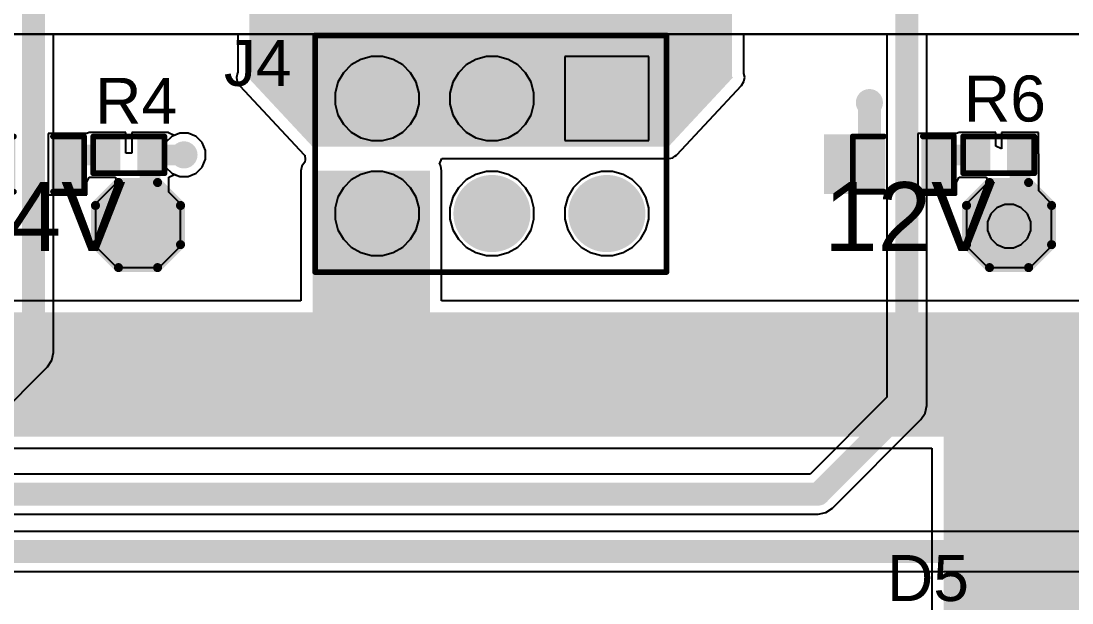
# Model space of a CAD drawing. Header units: millimetres. Extents: x 0 to 5381, y 0 to 5431.
# Drawn here: x 43.51 to 66.74, y 35.24 to 48.09 of the extents above; entities that cross this region are included whole.
import ezdxf

# ---------------------------------------------------------------- set-up
doc = ezdxf.new("R2010")
doc.units = ezdxf.units.MM
for name, color, linetype in [('BottomLayer', 5, 'Continuous'), ('BottomSolder', 6, 'Continuous'), ('MultiLayer', 9, 'Continuous'), ('PadHoleLayer', 156, 'Continuous'), ('TopLayer', 1, 'Continuous'), ('TopOverlay', 2, 'Continuous'), ('TopPaste', 8, 'Continuous'), ('TopSolder', 216, 'Continuous'), ('ViaHoleLayer', 16, 'Continuous')]:
    doc.layers.add(name, color=color, linetype=linetype)
doc.styles.add('Arial', font='', dxfattribs={"height": 0.2})
doc.styles.get('Arial').set_extended_font_data('Arial')

# ---------------------------------------------------------------- blocks, each defined once
blk = doc.blocks.new('T__________7')
at = {"layer": 'TopLayer'}
blk.add_hatch(color=1, dxfattribs=at).paths.add_polyline_path([(0.381, 0.762), (-0.381, 0.762), (-0.762, 0.381), (-0.762, -0.381), (-0.381, -0.762), (0.381, -0.762), (0.762, -0.381), (0.762, 0.381)])
at = {"layer": 'TopPaste'}
blk.add_hatch(color=8, dxfattribs=at).paths.add_polyline_path([(0.381, 0.762), (-0.381, 0.762), (-0.762, 0.381), (-0.762, -0.381), (-0.381, -0.762), (0.381, -0.762), (0.762, -0.381), (0.762, 0.381)])
at = {"layer": 'TopSolder'}
blk.add_hatch(color=216, dxfattribs=at).paths.add_polyline_path([(0.432, 0.864), (-0.432, 0.864), (-0.864, 0.432), (-0.864, -0.432), (-0.432, -0.864), (0.432, -0.864), (0.864, -0.432), (0.864, 0.432)])
at = {"layer": 'TopOverlay', "const_width": 0.2}
for points in [[(-0.432, 0.94), (-0.94, 0.432)], [(-0.432, 0.94), (0.432, 0.94)], [(0.432, 0.94), (0.94, 0.432)], [(-0.94, 0.432), (-0.94, -0.432)], [(0.94, 0.432), (0.94, -0.432)], [(-0.94, -0.432), (-0.432, -0.94)], [(0.94, -0.432), (0.432, -0.94)], [(-0.432, -0.94), (0.432, -0.94)]]:
    blk.add_lwpolyline(points, dxfattribs=at)
at = {"layer": 'TopOverlay', "const_width": 0.1}
for points in [[(-0.482, 0.94, 1), (-0.382, 0.94, 1)], [(-0.482, 0.94, 1), (-0.382, 0.94, 1)], [(0.382, 0.94, 1), (0.482, 0.94, 1)], [(0.382, 0.94, 1), (0.482, 0.94, 1)], [(-0.99, 0.432, 1), (-0.89, 0.432, 1)], [(-0.99, 0.432, 1), (-0.89, 0.432, 1)], [(0.89, 0.432, 1), (0.99, 0.432, 1)], [(0.89, 0.432, 1), (0.99, 0.432, 1)], [(-0.99, -0.432, 1), (-0.89, -0.432, 1)], [(-0.99, -0.432, 1), (-0.89, -0.432, 1)], [(0.89, -0.432, 1), (0.99, -0.432, 1)], [(0.89, -0.432, 1), (0.99, -0.432, 1)], [(-0.482, -0.94, 1), (-0.382, -0.94, 1)], [(-0.482, -0.94, 1), (-0.382, -0.94, 1)], [(0.382, -0.94, 1), (0.482, -0.94, 1)], [(0.382, -0.94, 1), (0.482, -0.94, 1)]]:
    blk.add_lwpolyline(points, format="xyb", close=True, dxfattribs=at)
blk = doc.blocks.new('T__________8')
at = {"layer": 'TopLayer'}
blk.add_hatch(color=1, dxfattribs=at).paths.add_polyline_path([(0.381, 0.762), (-0.381, 0.762), (-0.762, 0.381), (-0.762, -0.381), (-0.381, -0.762), (0.381, -0.762), (0.762, -0.381), (0.762, 0.381)])
at = {"layer": 'TopPaste'}
blk.add_hatch(color=8, dxfattribs=at).paths.add_polyline_path([(0.381, 0.762), (-0.381, 0.762), (-0.762, 0.381), (-0.762, -0.381), (-0.381, -0.762), (0.381, -0.762), (0.762, -0.381), (0.762, 0.381)])
at = {"layer": 'TopSolder'}
blk.add_hatch(color=216, dxfattribs=at).paths.add_polyline_path([(0.432, 0.864), (-0.432, 0.864), (-0.864, 0.432), (-0.864, -0.432), (-0.432, -0.864), (0.432, -0.864), (0.864, -0.432), (0.864, 0.432)])
at = {"layer": 'TopOverlay', "const_width": 0.2}
for points in [[(-0.432, 0.94), (-0.94, 0.432)], [(-0.432, 0.94), (0.432, 0.94)], [(0.432, 0.94), (0.94, 0.432)], [(-0.94, 0.432), (-0.94, -0.432)], [(0.94, 0.432), (0.94, -0.432)], [(-0.94, -0.432), (-0.432, -0.94)], [(0.94, -0.432), (0.432, -0.94)], [(-0.432, -0.94), (0.432, -0.94)]]:
    blk.add_lwpolyline(points, dxfattribs=at)
at = {"layer": 'TopOverlay', "const_width": 0.1}
for points in [[(-0.482, 0.94, 1), (-0.382, 0.94, 1)], [(-0.482, 0.94, 1), (-0.382, 0.94, 1)], [(0.382, 0.94, 1), (0.482, 0.94, 1)], [(0.382, 0.94, 1), (0.482, 0.94, 1)], [(-0.99, 0.432, 1), (-0.89, 0.432, 1)], [(-0.99, 0.432, 1), (-0.89, 0.432, 1)], [(0.89, 0.432, 1), (0.99, 0.432, 1)], [(0.89, 0.432, 1), (0.99, 0.432, 1)], [(-0.99, -0.432, 1), (-0.89, -0.432, 1)], [(-0.99, -0.432, 1), (-0.89, -0.432, 1)], [(0.89, -0.432, 1), (0.99, -0.432, 1)], [(0.89, -0.432, 1), (0.99, -0.432, 1)], [(-0.482, -0.94, 1), (-0.382, -0.94, 1)], [(-0.482, -0.94, 1), (-0.382, -0.94, 1)], [(0.382, -0.94, 1), (0.482, -0.94, 1)], [(0.382, -0.94, 1), (0.482, -0.94, 1)]]:
    blk.add_lwpolyline(points, format="xyb", close=True, dxfattribs=at)
blk = doc.blocks.new('R___0402_21')
at = {"layer": 'TopLayer'}
for points in [[(-0.699, -0.318), (-0.699, 0.318), (-0.241, 0.318), (-0.241, -0.318)], [(0.241, -0.318), (0.241, 0.318), (0.699, 0.318), (0.699, -0.318)]]:
    blk.add_hatch(color=1, dxfattribs=at).paths.add_polyline_path(points)
at = {"layer": 'TopPaste'}
for points in [[(-0.699, -0.318), (-0.699, 0.318), (-0.241, 0.318), (-0.241, -0.318)], [(0.241, -0.318), (0.241, 0.318), (0.699, 0.318), (0.699, -0.318)]]:
    blk.add_hatch(color=8, dxfattribs=at).paths.add_polyline_path(points)
at = {"layer": 'TopSolder'}
for points in [[(-0.754, -0.373), (-0.754, 0.373), (-0.186, 0.373), (-0.186, -0.373)], [(0.186, -0.373), (0.186, 0.373), (0.754, 0.373), (0.754, -0.373)]]:
    blk.add_hatch(color=216, dxfattribs=at).paths.add_polyline_path(points)
at = {"layer": 'TopOverlay'}
for points, const_width in [([(0.787, 0.406), (-0.787, 0.406)], 0.127), ([(-0.787, 0.406), (-0.787, -0.406)], 0.127), ([(0.787, 0.406), (0.787, -0.406)], 0.127), ([(0.787, -0.406), (-0.787, -0.406)], 0.127), ([(0.813, -0.432), (-0.813, -0.432)], 0.00323)]:
    blk.add_lwpolyline(points, dxfattribs=dict(at, const_width=const_width))
for points, const_width in [([(-0.819, 0.406, 1), (-0.756, 0.406, 1)], 0.0635), ([(-0.819, 0.406, 1), (-0.756, 0.406, 1)], 0.0635), ([(0.756, 0.406, 1), (0.819, 0.406, 1)], 0.0635), ([(0.756, 0.406, 1), (0.819, 0.406, 1)], 0.0635), ([(-0.819, -0.406, 1), (-0.756, -0.406, 1)], 0.0635), ([(-0.819, -0.406, 1), (-0.756, -0.406, 1)], 0.0635), ([(-0.814, -0.432, 1), (-0.812, -0.432, 1)], 0.00161), ([(0.756, -0.406, 1), (0.819, -0.406, 1)], 0.0635), ([(0.756, -0.406, 1), (0.819, -0.406, 1)], 0.0635), ([(0.812, -0.432, 1), (0.814, -0.432, 1)], 0.00161)]:
    blk.add_lwpolyline(points, format="xyb", close=True, dxfattribs=dict(at, const_width=const_width))
blk = doc.blocks.new('R___0402_23')
at = {"layer": 'TopLayer'}
for points in [[(-0.699, -0.318), (-0.699, 0.318), (-0.241, 0.318), (-0.241, -0.318)], [(0.241, -0.318), (0.241, 0.318), (0.699, 0.318), (0.699, -0.318)]]:
    blk.add_hatch(color=1, dxfattribs=at).paths.add_polyline_path(points)
at = {"layer": 'TopPaste'}
for points in [[(-0.699, -0.318), (-0.699, 0.318), (-0.241, 0.318), (-0.241, -0.318)], [(0.241, -0.318), (0.241, 0.318), (0.699, 0.318), (0.699, -0.318)]]:
    blk.add_hatch(color=8, dxfattribs=at).paths.add_polyline_path(points)
at = {"layer": 'TopSolder'}
for points in [[(-0.754, -0.373), (-0.754, 0.373), (-0.186, 0.373), (-0.186, -0.373)], [(0.186, -0.373), (0.186, 0.373), (0.754, 0.373), (0.754, -0.373)]]:
    blk.add_hatch(color=216, dxfattribs=at).paths.add_polyline_path(points)
at = {"layer": 'TopOverlay'}
for points, const_width in [([(0.787, 0.406), (-0.787, 0.406)], 0.127), ([(-0.787, 0.406), (-0.787, -0.406)], 0.127), ([(0.787, 0.406), (0.787, -0.406)], 0.127), ([(0.787, -0.406), (-0.787, -0.406)], 0.127), ([(0.813, -0.432), (-0.813, -0.432)], 0.00323)]:
    blk.add_lwpolyline(points, dxfattribs=dict(at, const_width=const_width))
for points, const_width in [([(-0.819, 0.406, 1), (-0.756, 0.406, 1)], 0.0635), ([(-0.819, 0.406, 1), (-0.756, 0.406, 1)], 0.0635), ([(0.756, 0.406, 1), (0.819, 0.406, 1)], 0.0635), ([(0.756, 0.406, 1), (0.819, 0.406, 1)], 0.0635), ([(-0.819, -0.406, 1), (-0.756, -0.406, 1)], 0.0635), ([(-0.819, -0.406, 1), (-0.756, -0.406, 1)], 0.0635), ([(-0.814, -0.432, 1), (-0.812, -0.432, 1)], 0.00161), ([(0.756, -0.406, 1), (0.819, -0.406, 1)], 0.0635), ([(0.756, -0.406, 1), (0.819, -0.406, 1)], 0.0635), ([(0.812, -0.432, 1), (0.814, -0.432, 1)], 0.00161)]:
    blk.add_lwpolyline(points, format="xyb", close=True, dxfattribs=dict(at, const_width=const_width))
blk = doc.blocks.new('LED_0603_32')
at = {"layer": 'TopLayer'}
for points in [[(-1, 0.5), (-0.5, 0.5), (-0.5, -0.5), (-1, -0.5)], [(0.5, 0.5), (1, 0.5), (1, -0.5), (0.5, -0.5)]]:
    blk.add_hatch(color=1, dxfattribs=at).paths.add_polyline_path(points)
at = {"layer": 'TopOverlay'}
blk.add_hatch(color=2, dxfattribs=at).paths.add_polyline_path([(1.118, -0.66), (1.753, -0.66), (1.753, 0.66), (1.118, 0.66)])
at = {"layer": 'TopPaste'}
for points in [[(-1, 0.5), (-0.5, 0.5), (-0.5, -0.5), (-1, -0.5)], [(0.5, 0.5), (1, 0.5), (1, -0.5), (0.5, -0.5)]]:
    blk.add_hatch(color=8, dxfattribs=at).paths.add_polyline_path(points)
at = {"layer": 'TopSolder'}
for points in [[(-1.102, 0.602), (-0.398, 0.602), (-0.398, -0.602), (-1.102, -0.602)], [(0.398, 0.602), (1.102, 0.602), (1.102, -0.602), (0.398, -0.602)]]:
    blk.add_hatch(color=216, dxfattribs=at).paths.add_polyline_path(points)
at = {"layer": 'TopOverlay', "const_width": 0.127}
for points in [[(-1.118, 0.61), (-1.118, -0.61)], [(-0.432, 0.61), (-1.118, 0.61)], [(1.118, 0.61), (0.432, 0.61)], [(1.118, 0.61), (1.118, -0.61)], [(-0.432, -0.61), (-1.118, -0.61)], [(1.118, -0.61), (0.432, -0.61)]]:
    blk.add_lwpolyline(points, dxfattribs=at)
at = {"layer": 'TopOverlay', "const_width": 0.0635}
for points in [[(-1.149, 0.61, 1), (-1.086, 0.61, 1)], [(-1.149, 0.61, 1), (-1.086, 0.61, 1)], [(-0.464, 0.61, 1), (-0.4, 0.61, 1)], [(0.4, 0.61, 1), (0.464, 0.61, 1)], [(1.086, 0.61, 1), (1.149, 0.61, 1)], [(1.086, 0.61, 1), (1.149, 0.61, 1)], [(-1.149, -0.61, 1), (-1.086, -0.61, 1)], [(-1.149, -0.61, 1), (-1.086, -0.61, 1)], [(-0.464, -0.61, 1), (-0.4, -0.61, 1)], [(0.4, -0.61, 1), (0.464, -0.61, 1)], [(1.086, -0.61, 1), (1.149, -0.61, 1)], [(1.086, -0.61, 1), (1.149, -0.61, 1)]]:
    blk.add_lwpolyline(points, format="xyb", close=True, dxfattribs=at)
blk = doc.blocks.new('LED_0603_33')
at = {"layer": 'TopLayer'}
for points in [[(-1, 0.5), (-0.5, 0.5), (-0.5, -0.5), (-1, -0.5)], [(0.5, 0.5), (1, 0.5), (1, -0.5), (0.5, -0.5)]]:
    blk.add_hatch(color=1, dxfattribs=at).paths.add_polyline_path(points)
at = {"layer": 'TopOverlay'}
blk.add_hatch(color=2, dxfattribs=at).paths.add_polyline_path([(1.118, -0.66), (1.753, -0.66), (1.753, 0.66), (1.118, 0.66)])
at = {"layer": 'TopPaste'}
for points in [[(-1, 0.5), (-0.5, 0.5), (-0.5, -0.5), (-1, -0.5)], [(0.5, 0.5), (1, 0.5), (1, -0.5), (0.5, -0.5)]]:
    blk.add_hatch(color=8, dxfattribs=at).paths.add_polyline_path(points)
at = {"layer": 'TopSolder'}
for points in [[(-1.102, 0.602), (-0.398, 0.602), (-0.398, -0.602), (-1.102, -0.602)], [(0.398, 0.602), (1.102, 0.602), (1.102, -0.602), (0.398, -0.602)]]:
    blk.add_hatch(color=216, dxfattribs=at).paths.add_polyline_path(points)
at = {"layer": 'TopOverlay', "const_width": 0.127}
for points in [[(-1.118, 0.61), (-1.118, -0.61)], [(-0.432, 0.61), (-1.118, 0.61)], [(1.118, 0.61), (0.432, 0.61)], [(1.118, 0.61), (1.118, -0.61)], [(-0.432, -0.61), (-1.118, -0.61)], [(1.118, -0.61), (0.432, -0.61)]]:
    blk.add_lwpolyline(points, dxfattribs=at)
at = {"layer": 'TopOverlay', "const_width": 0.0635}
for points in [[(-1.149, 0.61, 1), (-1.086, 0.61, 1)], [(-1.149, 0.61, 1), (-1.086, 0.61, 1)], [(-0.464, 0.61, 1), (-0.4, 0.61, 1)], [(0.4, 0.61, 1), (0.464, 0.61, 1)], [(1.086, 0.61, 1), (1.149, 0.61, 1)], [(1.086, 0.61, 1), (1.149, 0.61, 1)], [(-1.149, -0.61, 1), (-1.086, -0.61, 1)], [(-1.149, -0.61, 1), (-1.086, -0.61, 1)], [(-0.464, -0.61, 1), (-0.4, -0.61, 1)], [(0.4, -0.61, 1), (0.464, -0.61, 1)], [(1.086, -0.61, 1), (1.149, -0.61, 1)], [(1.086, -0.61, 1), (1.149, -0.61, 1)]]:
    blk.add_lwpolyline(points, format="xyb", close=True, dxfattribs=at)
blk = doc.blocks.new('PH_01291_44')
at = {"layer": 'BottomLayer'}
h = blk.add_hatch(color=5, dxfattribs=at)
edge = h.paths.add_edge_path()
edge.add_arc((-2.54, 1.27), 0.75, 0, 360)
h = blk.add_hatch(color=5, dxfattribs=at)
edge = h.paths.add_edge_path()
edge.add_arc((0, 1.27), 0.75, 0, 360)
h = blk.add_hatch(color=5, dxfattribs=at)
edge = h.paths.add_edge_path()
edge.add_arc((2.54, 1.27), 0.75, 0, 360)
blk.add_hatch(color=5, dxfattribs=at).paths.add_polyline_path([(-3.29, -0.52), (-1.79, -0.52), (-1.79, -2.02), (-3.29, -2.02)])
h = blk.add_hatch(color=5, dxfattribs=at)
edge = h.paths.add_edge_path()
edge.add_arc((0, -1.27), 0.75, 0, 360)
h = blk.add_hatch(color=5, dxfattribs=at)
edge = h.paths.add_edge_path()
edge.add_arc((2.54, -1.27), 0.75, 0, 360)
at = {"layer": 'BottomSolder'}
h = blk.add_hatch(color=6, dxfattribs=at)
edge = h.paths.add_edge_path()
edge.add_arc((-2.54, 1.27), 0.852, 0, 360)
h = blk.add_hatch(color=6, dxfattribs=at)
edge = h.paths.add_edge_path()
edge.add_arc((0, 1.27), 0.852, 0, 360)
h = blk.add_hatch(color=6, dxfattribs=at)
edge = h.paths.add_edge_path()
edge.add_arc((2.54, 1.27), 0.852, 0, 360)
blk.add_hatch(color=6, dxfattribs=at).paths.add_polyline_path([(-3.392, -0.418), (-1.688, -0.418), (-1.688, -2.122), (-3.392, -2.122)])
h = blk.add_hatch(color=6, dxfattribs=at)
edge = h.paths.add_edge_path()
edge.add_arc((0, -1.27), 0.852, 0, 360)
h = blk.add_hatch(color=6, dxfattribs=at)
edge = h.paths.add_edge_path()
edge.add_arc((2.54, -1.27), 0.852, 0, 360)
at = {"layer": 'MultiLayer'}
h = blk.add_hatch(color=9, dxfattribs=at)
edge = h.paths.add_edge_path()
edge.add_arc((-2.54, 1.27), 0.75, 0, 360)
h = blk.add_hatch(color=9, dxfattribs=at)
edge = h.paths.add_edge_path()
edge.add_arc((0, 1.27), 0.75, 0, 360)
h = blk.add_hatch(color=9, dxfattribs=at)
edge = h.paths.add_edge_path()
edge.add_arc((2.54, 1.27), 0.75, 0, 360)
blk.add_hatch(color=9, dxfattribs=at).paths.add_polyline_path([(-3.29, -0.52), (-1.79, -0.52), (-1.79, -2.02), (-3.29, -2.02)])
h = blk.add_hatch(color=9, dxfattribs=at)
edge = h.paths.add_edge_path()
edge.add_arc((0, -1.27), 0.75, 0, 360)
h = blk.add_hatch(color=9, dxfattribs=at)
edge = h.paths.add_edge_path()
edge.add_arc((2.54, -1.27), 0.75, 0, 360)
at = {"layer": 'PadHoleLayer'}
h = blk.add_hatch(color=156, dxfattribs=at)
edge = h.paths.add_edge_path()
edge.add_arc((-2.54, 1.27), 0.51, 0, 360)
h = blk.add_hatch(color=156, dxfattribs=at)
edge = h.paths.add_edge_path()
edge.add_arc((0, 1.27), 0.51, 0, 360)
h = blk.add_hatch(color=156, dxfattribs=at)
edge = h.paths.add_edge_path()
edge.add_arc((2.54, 1.27), 0.51, 0, 360)
h = blk.add_hatch(color=156, dxfattribs=at)
edge = h.paths.add_edge_path()
edge.add_arc((-2.54, -1.27), 0.51, 0, 360)
h = blk.add_hatch(color=156, dxfattribs=at)
edge = h.paths.add_edge_path()
edge.add_arc((0, -1.27), 0.51, 0, 360)
h = blk.add_hatch(color=156, dxfattribs=at)
edge = h.paths.add_edge_path()
edge.add_arc((2.54, -1.27), 0.51, 0, 360)
at = {"layer": 'TopLayer'}
h = blk.add_hatch(color=1, dxfattribs=at)
edge = h.paths.add_edge_path()
edge.add_arc((-2.54, 1.27), 0.75, 0, 360)
h = blk.add_hatch(color=1, dxfattribs=at)
edge = h.paths.add_edge_path()
edge.add_arc((0, 1.27), 0.75, 0, 360)
h = blk.add_hatch(color=1, dxfattribs=at)
edge = h.paths.add_edge_path()
edge.add_arc((2.54, 1.27), 0.75, 0, 360)
blk.add_hatch(color=1, dxfattribs=at).paths.add_polyline_path([(-3.29, -0.52), (-1.79, -0.52), (-1.79, -2.02), (-3.29, -2.02)])
h = blk.add_hatch(color=1, dxfattribs=at)
edge = h.paths.add_edge_path()
edge.add_arc((0, -1.27), 0.75, 0, 360)
h = blk.add_hatch(color=1, dxfattribs=at)
edge = h.paths.add_edge_path()
edge.add_arc((2.54, -1.27), 0.75, 0, 360)
at = {"layer": 'TopSolder'}
h = blk.add_hatch(color=216, dxfattribs=at)
edge = h.paths.add_edge_path()
edge.add_arc((-2.54, 1.27), 0.852, 0, 360)
h = blk.add_hatch(color=216, dxfattribs=at)
edge = h.paths.add_edge_path()
edge.add_arc((0, 1.27), 0.852, 0, 360)
h = blk.add_hatch(color=216, dxfattribs=at)
edge = h.paths.add_edge_path()
edge.add_arc((2.54, 1.27), 0.852, 0, 360)
blk.add_hatch(color=216, dxfattribs=at).paths.add_polyline_path([(-3.392, -0.418), (-1.688, -0.418), (-1.688, -2.122), (-3.392, -2.122)])
h = blk.add_hatch(color=216, dxfattribs=at)
edge = h.paths.add_edge_path()
edge.add_arc((0, -1.27), 0.852, 0, 360)
h = blk.add_hatch(color=216, dxfattribs=at)
edge = h.paths.add_edge_path()
edge.add_arc((2.54, -1.27), 0.852, 0, 360)
at = {"layer": 'TopOverlay', "const_width": 0.127}
for points in [[(3.909, 2.562), (-3.858, 2.562)], [(-3.858, 2.543), (-3.858, -2.664)], [(3.909, 2.562), (3.909, -2.664)], [(3.909, -2.664), (-3.858, -2.664)]]:
    blk.add_lwpolyline(points, dxfattribs=at)
at = {"layer": 'TopOverlay', "const_width": 0.0635}
for points in [[(-3.889, 2.562, 1), (-3.826, 2.562, 1)], [(-3.889, 2.543, 1), (-3.826, 2.543, 1)], [(3.877, 2.562, 1), (3.94, 2.562, 1)], [(3.877, 2.562, 1), (3.94, 2.562, 1)], [(-3.889, -2.664, 1), (-3.826, -2.664, 1)], [(-3.889, -2.664, 1), (-3.826, -2.664, 1)], [(3.877, -2.664, 1), (3.94, -2.664, 1)], [(3.877, -2.664, 1), (3.94, -2.664, 1)]]:
    blk.add_lwpolyline(points, format="xyb", close=True, dxfattribs=at)

msp = doc.modelspace()

# ---------------------------------------------------------------- hatches: boundary and pattern name
at = {"layer": 'BottomLayer'}
h = msp.add_hatch(color=5, dxfattribs=at)
edge = h.paths.add_edge_path()
edge.add_arc((62.267, 46.291), 0.3, 0, 360)
h = msp.add_hatch(color=5, dxfattribs=at)
edge = h.paths.add_edge_path()
edge.add_arc((47.117, 45.136), 0.3, 0, 360)
h = msp.add_hatch(color=5, dxfattribs=at)
edge = h.paths.add_edge_path()
edge.add_arc((65.354, 43.561), 0.3, 0, 360)
at = {"layer": 'BottomSolder'}
h = msp.add_hatch(color=6, dxfattribs=at)
edge = h.paths.add_edge_path()
edge.add_arc((62.267, 46.291), 0.15, 0, 360)
h = msp.add_hatch(color=6, dxfattribs=at)
edge = h.paths.add_edge_path()
edge.add_arc((47.117, 45.136), 0.15, 0, 360)
h = msp.add_hatch(color=6, dxfattribs=at)
edge = h.paths.add_edge_path()
edge.add_arc((65.354, 43.561), 0.15, 0, 360)
at = {"layer": 'TopLayer'}
for points in [[(48.565, 46.863), (59.233, 46.863), (59.233, 51.333), (48.565, 51.333)], [(49.962, 45.314), (57.823, 45.314), (57.823, 50.952), (49.962, 50.952)], [(50.884, 46.174), (49.461, 47.7), (48.538, 46.84), (49.962, 45.314)], [(57.823, 45.314), (59.251, 46.846), (58.363, 47.674), (56.935, 46.142)], [(52.553, 38.913), (52.553, 44.787), (49.962, 44.787), (49.962, 38.913)], [(69.088, 41.656), (31.166, 41.656), (31.166, 38.913), (69.088, 38.913)], [(69.088, 31.699), (69.088, 39.827), (63.906, 39.827), (63.906, 31.699)]]:
    msp.add_hatch(color=1, dxfattribs=at).paths.add_polyline_path(points)
h = msp.add_hatch(color=1, dxfattribs=at)
edge = h.paths.add_edge_path()
edge.add_arc((62.267, 46.291), 0.3, 0, 360)
h = msp.add_hatch(color=1, dxfattribs=at)
edge = h.paths.add_edge_path()
edge.add_arc((47.117, 45.136), 0.3, 0, 360)
h = msp.add_hatch(color=1, dxfattribs=at)
edge = h.paths.add_edge_path()
edge.add_arc((65.354, 43.561), 0.3, 0, 360)
at = {"layer": 'TopSolder'}
h = msp.add_hatch(color=216, dxfattribs=at)
edge = h.paths.add_edge_path()
edge.add_arc((62.267, 46.291), 0.15, 0, 360)
h = msp.add_hatch(color=216, dxfattribs=at)
edge = h.paths.add_edge_path()
edge.add_arc((47.117, 45.136), 0.15, 0, 360)
h = msp.add_hatch(color=216, dxfattribs=at)
edge = h.paths.add_edge_path()
edge.add_arc((65.354, 43.561), 0.15, 0, 360)
at = {"layer": 'ViaHoleLayer'}
h = msp.add_hatch(color=16, dxfattribs=at)
edge = h.paths.add_edge_path()
edge.add_arc((62.267, 46.291), 0.15, 0, 360)
h = msp.add_hatch(color=16, dxfattribs=at)
edge = h.paths.add_edge_path()
edge.add_arc((47.117, 45.136), 0.15, 0, 360)
h = msp.add_hatch(color=16, dxfattribs=at)
edge = h.paths.add_edge_path()
edge.add_arc((65.354, 43.561), 0.15, 0, 360)

# ---------------------------------------------------------------- linework, layer by layer
at = {"layer": 'BottomLayer'}
for p, q in [((80.162, 47.803), (8.026, 47.803)), ((44.23, 40.767), (44.23, 47.803)), ((44.23, 47.803), (62.653, 47.803)), ((62.653, 47.803), (62.653, 39.781)), ((63.534, 39.599), (63.534, 47.803)), ((63.534, 47.803), (80.162, 47.803)), ((51.026, 47.245), (50.815, 47.123)), ((51.262, 47.308), (51.026, 47.245)), ((51.506, 47.308), (51.262, 47.308)), ((51.742, 47.245), (51.506, 47.308)), ((51.954, 47.123), (51.742, 47.245)), ((53.566, 47.245), (53.355, 47.123)), ((53.802, 47.308), (53.566, 47.245)), ((54.046, 47.308), (53.802, 47.308)), ((54.282, 47.245), (54.046, 47.308)), ((54.494, 47.123), (54.282, 47.245)), ((57.392, 47.308), (55.536, 47.308)), ((55.536, 47.308), (55.536, 45.453)), ((57.392, 45.453), (57.392, 47.308)), ((50.642, 46.95), (50.52, 46.739)), ((50.815, 47.123), (50.642, 46.95)), ((52.127, 46.95), (51.954, 47.123)), ((52.249, 46.739), (52.127, 46.95)), ((53.182, 46.95), (53.06, 46.739)), ((53.355, 47.123), (53.182, 46.95)), ((54.667, 46.95), (54.494, 47.123)), ((54.789, 46.739), (54.667, 46.95)), ((50.52, 46.739), (50.456, 46.503)), ((52.312, 46.503), (52.249, 46.739)), ((53.06, 46.739), (52.996, 46.503)), ((54.852, 46.503), (54.789, 46.739)), ((50.456, 46.503), (50.456, 46.258)), ((52.312, 46.258), (52.312, 46.503)), ((52.996, 46.503), (52.996, 46.258)), ((54.852, 46.258), (54.852, 46.503)), ((50.456, 46.258), (50.52, 46.022)), ((52.249, 46.022), (52.312, 46.258)), ((52.996, 46.258), (53.06, 46.022)), ((54.789, 46.022), (54.852, 46.258)), ((50.52, 46.022), (50.642, 45.811)), ((52.127, 45.811), (52.249, 46.022)), ((53.06, 46.022), (53.182, 45.811)), ((54.667, 45.811), (54.789, 46.022)), ((50.642, 45.811), (50.815, 45.638)), ((51.954, 45.638), (52.127, 45.811)), ((53.182, 45.811), (53.355, 45.638)), ((54.494, 45.638), (54.667, 45.811)), ((46.846, 45.541), (46.712, 45.406)), ((47.022, 45.614), (46.846, 45.541)), ((47.212, 45.614), (47.022, 45.614)), ((47.387, 45.541), (47.212, 45.614)), ((47.522, 45.406), (47.387, 45.541)), ((50.815, 45.638), (51.026, 45.516)), ((51.742, 45.516), (51.954, 45.638)), ((53.355, 45.638), (53.566, 45.516)), ((54.282, 45.516), (54.494, 45.638)), ((46.712, 45.406), (46.639, 45.231)), ((47.594, 45.231), (47.522, 45.406)), ((51.026, 45.516), (51.262, 45.453)), ((51.262, 45.453), (51.506, 45.453)), ((51.506, 45.453), (51.742, 45.516)), ((53.566, 45.516), (53.802, 45.453)), ((53.802, 45.453), (54.046, 45.453)), ((54.046, 45.453), (54.282, 45.516)), ((55.536, 45.453), (57.392, 45.453)), ((46.639, 45.231), (46.639, 45.041)), ((47.594, 45.041), (47.594, 45.231)), ((46.639, 45.041), (46.712, 44.865)), ((46.712, 44.865), (46.846, 44.731)), ((47.387, 44.731), (47.522, 44.865)), ((47.522, 44.865), (47.594, 45.041)), ((46.846, 44.731), (47.022, 44.658)), ((47.022, 44.658), (47.212, 44.658)), ((47.212, 44.658), (47.387, 44.731)), ((51.026, 44.705), (50.815, 44.583)), ((51.262, 44.768), (51.026, 44.705)), ((51.506, 44.768), (51.262, 44.768)), ((51.742, 44.705), (51.506, 44.768)), ((51.954, 44.583), (51.742, 44.705)), ((53.566, 44.705), (53.355, 44.583)), ((53.802, 44.768), (53.566, 44.705)), ((54.046, 44.768), (53.802, 44.768)), ((54.282, 44.705), (54.046, 44.768)), ((54.494, 44.583), (54.282, 44.705)), ((56.106, 44.705), (55.895, 44.583)), ((56.342, 44.768), (56.106, 44.705)), ((56.586, 44.768), (56.342, 44.768)), ((56.822, 44.705), (56.586, 44.768)), ((57.034, 44.583), (56.822, 44.705)), ((50.642, 44.41), (50.52, 44.199)), ((50.815, 44.583), (50.642, 44.41)), ((52.127, 44.41), (51.954, 44.583)), ((52.249, 44.199), (52.127, 44.41)), ((53.182, 44.41), (53.06, 44.199)), ((53.355, 44.583), (53.182, 44.41)), ((54.667, 44.41), (54.494, 44.583)), ((54.789, 44.199), (54.667, 44.41)), ((55.722, 44.41), (55.6, 44.199)), ((55.895, 44.583), (55.722, 44.41)), ((57.207, 44.41), (57.034, 44.583)), ((57.329, 44.199), (57.207, 44.41)), ((50.52, 44.199), (50.456, 43.963)), ((52.312, 43.963), (52.249, 44.199)), ((53.06, 44.199), (52.996, 43.963)), ((54.852, 43.963), (54.789, 44.199)), ((55.6, 44.199), (55.536, 43.963)), ((57.392, 43.963), (57.329, 44.199)), ((50.456, 43.963), (50.456, 43.718)), ((52.312, 43.718), (52.312, 43.963)), ((52.996, 43.963), (52.996, 43.718)), ((54.852, 43.718), (54.852, 43.963)), ((55.536, 43.963), (55.536, 43.718)), ((57.392, 43.718), (57.392, 43.963)), ((65.084, 43.966), (64.949, 43.832)), ((65.259, 44.039), (65.084, 43.966)), ((65.449, 44.039), (65.259, 44.039)), ((65.625, 43.966), (65.449, 44.039)), ((65.759, 43.832), (65.625, 43.966)), ((50.456, 43.718), (50.52, 43.482)), ((52.249, 43.482), (52.312, 43.718)), ((52.996, 43.718), (53.06, 43.482)), ((54.789, 43.482), (54.852, 43.718)), ((55.536, 43.718), (55.6, 43.482)), ((57.329, 43.482), (57.392, 43.718)), ((64.949, 43.832), (64.876, 43.656)), ((65.832, 43.656), (65.759, 43.832)), ((50.52, 43.482), (50.642, 43.271)), ((52.127, 43.271), (52.249, 43.482)), ((53.06, 43.482), (53.182, 43.271)), ((54.667, 43.271), (54.789, 43.482)), ((55.6, 43.482), (55.722, 43.271)), ((57.207, 43.271), (57.329, 43.482)), ((64.876, 43.656), (64.876, 43.466)), ((64.876, 43.466), (64.949, 43.29)), ((65.759, 43.29), (65.832, 43.466)), ((65.832, 43.466), (65.832, 43.656)), ((50.642, 43.271), (50.815, 43.098)), ((51.954, 43.098), (52.127, 43.271)), ((53.182, 43.271), (53.355, 43.098)), ((54.494, 43.098), (54.667, 43.271)), ((55.722, 43.271), (55.895, 43.098)), ((57.034, 43.098), (57.207, 43.271)), ((64.949, 43.29), (65.084, 43.156)), ((65.625, 43.156), (65.759, 43.29)), ((50.815, 43.098), (51.026, 42.976)), ((51.026, 42.976), (51.262, 42.913)), ((51.506, 42.913), (51.742, 42.976)), ((51.742, 42.976), (51.954, 43.098)), ((53.355, 43.098), (53.566, 42.976)), ((53.566, 42.976), (53.802, 42.913)), ((54.046, 42.913), (54.282, 42.976)), ((54.282, 42.976), (54.494, 43.098)), ((55.895, 43.098), (56.106, 42.976)), ((56.106, 42.976), (56.342, 42.913)), ((56.586, 42.913), (56.822, 42.976)), ((56.822, 42.976), (57.034, 43.098)), ((65.084, 43.156), (65.259, 43.083)), ((65.259, 43.083), (65.449, 43.083)), ((65.449, 43.083), (65.625, 43.156)), ((51.262, 42.913), (51.506, 42.913)), ((53.802, 42.913), (54.046, 42.913)), ((56.342, 42.913), (56.586, 42.913)), ((44.196, 40.599), (44.23, 40.767)), ((42.247, 38.601), (44.101, 40.456)), ((44.101, 40.456), (44.196, 40.599)), ((62.653, 39.781), (60.955, 38.083)), ((63.5, 39.43), (63.534, 39.599)), ((61.449, 37.331), (63.405, 39.287)), ((63.405, 39.287), (63.5, 39.43)), ((60.955, 38.083), (17.813, 38.083)), ((17.813, 37.203), (61.138, 37.203)), ((61.138, 37.203), (61.306, 37.236)), ((61.306, 37.236), (61.449, 37.331)), ((79.294, 36.813), (17.813, 36.813)), ((17.813, 35.933), (79.477, 35.933))]:
    msp.add_line(p, q, dxfattribs=at)
at = {"layer": 'BottomLayer', "const_width": 0.508}
for points in [[(43.79, 40.767), (43.79, 58.547)], [(63.094, 39.599), (63.094, 58.344)], [(41.935, 38.913), (43.79, 40.767)], [(61.138, 37.643), (63.094, 39.599)], [(17.628, 37.643), (61.138, 37.643)], [(17.628, 36.373), (79.477, 36.373)]]:
    msp.add_lwpolyline(points, dxfattribs=at)
at = {"layer": 'BottomLayer', "const_width": 0.254}
for points in [[(43.663, 40.767, 1), (43.917, 40.767, 1)], [(43.663, 40.767, 1), (43.917, 40.767, 1)], [(62.967, 39.599, 1), (63.221, 39.599, 1)], [(62.967, 39.599, 1), (63.221, 39.599, 1)], [(61.011, 37.643, 1), (61.265, 37.643, 1)], [(61.011, 37.643, 1), (61.265, 37.643, 1)]]:
    msp.add_lwpolyline(points, format="xyb", close=True, dxfattribs=at)
at = {"layer": 'TopLayer'}
for p, q in [((80.162, 47.803), (8.026, 47.803)), ((40.391, 47.803), (48.306, 47.803)), ((48.306, 47.803), (48.306, 46.952)), ((59.492, 46.933), (59.492, 47.803)), ((59.492, 47.803), (67.381, 47.803)), ((48.303, 46.948), (48.279, 46.849)), ((48.306, 46.952), (48.303, 46.948)), ((59.51, 46.855), (59.492, 46.933)), ((48.279, 46.849), (48.296, 46.75)), ((48.296, 46.75), (48.349, 46.664)), ((59.441, 46.669), (59.494, 46.755)), ((59.494, 46.755), (59.51, 46.855)), ((48.349, 46.664), (49.772, 45.137)), ((58.012, 45.137), (59.441, 46.669)), ((44.967, 45.61), (44.112, 45.61)), ((44.112, 45.61), (44.112, 44.255)), ((45.022, 45.631), (44.967, 45.61)), ((44.967, 45.61), (44.967, 45.61)), ((45.022, 45.631), (45.022, 45.631)), ((45.086, 45.631), (45.022, 45.631)), ((45.834, 45.631), (45.086, 45.631)), ((45.834, 45.176), (45.834, 45.631)), ((46.774, 45.631), (45.961, 45.631)), ((45.961, 45.631), (45.961, 45.176)), ((46.774, 45.622), (46.774, 45.631)), ((46.901, 45.564), (46.774, 45.622)), ((47.022, 45.614), (46.901, 45.564)), ((47.212, 45.614), (47.022, 45.614)), ((47.387, 45.541), (47.212, 45.614)), ((47.522, 45.406), (47.387, 45.541)), ((64.195, 45.61), (63.34, 45.61)), ((63.34, 45.61), (63.34, 44.255)), ((64.249, 45.631), (64.195, 45.61)), ((64.195, 45.61), (64.195, 45.61)), ((64.249, 45.631), (64.249, 45.631)), ((64.314, 45.631), (64.249, 45.631)), ((65.062, 45.631), (64.314, 45.631)), ((65.062, 45.327), (65.062, 45.631)), ((66.002, 45.631), (65.189, 45.631)), ((65.189, 45.631), (65.189, 45.27)), ((66.002, 45.176), (66.002, 45.631)), ((47.594, 45.231), (47.522, 45.406)), ((65.189, 45.27), (65.062, 45.327)), ((45.961, 45.176), (45.834, 45.176)), ((47.594, 45.041), (47.594, 45.231)), ((49.772, 45.137), (49.776, 45.134)), ((49.776, 45.134), (49.779, 45.13)), ((49.779, 45.13), (49.785, 45.127)), ((49.785, 45.127), (49.799, 45.031)), ((57.877, 45.065), (57.922, 45.074)), ((57.922, 45.074), (57.926, 45.077)), ((57.926, 45.077), (57.93, 45.078)), ((57.93, 45.078), (57.968, 45.105)), ((57.968, 45.105), (58.006, 45.13)), ((58.006, 45.13), (58.008, 45.134)), ((58.008, 45.134), (58.012, 45.137)), ((66.01, 45.136), (66.002, 45.176)), ((66.01, 44.34), (66.01, 45.136)), ((47.387, 44.731), (47.522, 44.865)), ((47.522, 44.865), (47.594, 45.041)), ((49.723, 44.886), (49.703, 44.787)), ((49.779, 44.97), (49.723, 44.886)), ((49.785, 44.974), (49.779, 44.97)), ((49.799, 45.031), (49.785, 44.974)), ((52.764, 44.928), (52.82, 45.054)), ((52.792, 44.886), (52.764, 44.928)), ((52.812, 44.787), (52.792, 44.886)), ((52.82, 45.054), (52.82, 45.055)), ((52.82, 45.055), (57.823, 45.055)), ((57.823, 45.055), (57.827, 45.056)), ((57.827, 45.056), (57.832, 45.055)), ((57.832, 45.055), (57.877, 45.065)), ((44.967, 44.536), (45.022, 44.641)), ((45.022, 44.641), (45.6, 44.641)), ((45.6, 44.641), (45.618, 44.513)), ((46.782, 44.642), (46.909, 44.705)), ((46.782, 44.315), (46.782, 44.642)), ((46.909, 44.705), (47.022, 44.658)), ((47.022, 44.658), (47.212, 44.658)), ((47.212, 44.658), (47.387, 44.731)), ((49.703, 44.787), (49.703, 41.915)), ((52.812, 41.915), (52.812, 44.787)), ((53.566, 44.705), (53.355, 44.583)), ((53.802, 44.768), (53.566, 44.705)), ((54.046, 44.768), (53.802, 44.768)), ((54.282, 44.705), (54.046, 44.768)), ((54.494, 44.583), (54.282, 44.705)), ((56.106, 44.705), (55.895, 44.583)), ((56.342, 44.768), (56.106, 44.705)), ((56.586, 44.768), (56.342, 44.768)), ((56.822, 44.705), (56.586, 44.768)), ((57.034, 44.583), (56.822, 44.705)), ((64.195, 44.536), (64.249, 44.641)), ((64.249, 44.641), (64.854, 44.641)), ((64.854, 44.641), (64.872, 44.513)), ((44.967, 44.255), (44.967, 44.536)), ((45.618, 44.513), (45.161, 44.056)), ((53.182, 44.41), (53.06, 44.199)), ((53.355, 44.583), (53.182, 44.41)), ((54.667, 44.41), (54.494, 44.583)), ((54.789, 44.199), (54.667, 44.41)), ((55.722, 44.41), (55.6, 44.199)), ((55.895, 44.583), (55.722, 44.41)), ((57.207, 44.41), (57.034, 44.583)), ((57.329, 44.199), (57.207, 44.41)), ((64.195, 44.255), (64.195, 44.536)), ((64.872, 44.513), (64.414, 44.056)), ((44.112, 44.255), (44.967, 44.255)), ((47.041, 44.056), (46.782, 44.315)), ((53.06, 44.199), (52.996, 43.963)), ((54.852, 43.963), (54.789, 44.199)), ((55.6, 44.199), (55.536, 43.963)), ((57.392, 43.963), (57.329, 44.199)), ((63.34, 44.255), (64.195, 44.255)), ((66.294, 44.056), (66.01, 44.34)), ((45.161, 44.056), (45.161, 43.116)), ((47.041, 43.116), (47.041, 44.056)), ((52.996, 43.963), (52.996, 43.718)), ((54.852, 43.718), (54.852, 43.963)), ((55.536, 43.963), (55.536, 43.718)), ((57.392, 43.718), (57.392, 43.963)), ((64.414, 44.056), (64.414, 43.116)), ((66.294, 43.116), (66.294, 44.056)), ((52.996, 43.718), (53.06, 43.482)), ((54.789, 43.482), (54.852, 43.718)), ((55.536, 43.718), (55.6, 43.482)), ((57.329, 43.482), (57.392, 43.718)), ((53.06, 43.482), (53.182, 43.271)), ((54.667, 43.271), (54.789, 43.482)), ((55.6, 43.482), (55.722, 43.271)), ((57.207, 43.271), (57.329, 43.482)), ((53.182, 43.271), (53.355, 43.098)), ((54.494, 43.098), (54.667, 43.271)), ((55.722, 43.271), (55.895, 43.098)), ((57.034, 43.098), (57.207, 43.271)), ((45.161, 43.116), (45.631, 42.647)), ((46.571, 42.647), (47.041, 43.116)), ((53.355, 43.098), (53.566, 42.976)), ((53.566, 42.976), (53.802, 42.913)), ((54.046, 42.913), (54.282, 42.976)), ((54.282, 42.976), (54.494, 43.098)), ((55.895, 43.098), (56.106, 42.976)), ((56.106, 42.976), (56.342, 42.913)), ((56.586, 42.913), (56.822, 42.976)), ((56.822, 42.976), (57.034, 43.098)), ((64.414, 43.116), (64.884, 42.647)), ((65.824, 42.647), (66.294, 43.116)), ((53.802, 42.913), (54.046, 42.913)), ((56.342, 42.913), (56.586, 42.913)), ((45.631, 42.647), (46.571, 42.647)), ((64.884, 42.647), (65.824, 42.647)), ((49.703, 41.915), (33.711, 41.915)), ((68.727, 41.915), (52.812, 41.915)), ((30.886, 38.654), (63.647, 38.654)), ((63.647, 38.654), (63.647, 31.699))]:
    msp.add_line(p, q, dxfattribs=at)
for points, const_width in [([(62.267, 44.933), (62.267, 46.291)], 0.508), ([(44.54, 45.112), (44.561, 45.133)], 0.457), ([(44.54, 44.933), (44.54, 45.112)], 0.457), ([(44.561, 45.133), (45.428, 45.133)], 0.457), ([(45.428, 45.133), (45.428, 45.136)], 0.457), ([(46.368, 45.136), (47.117, 45.136)], 0.457), ([(46.368, 43.853), (46.368, 45.136)], 0.457), ([(63.789, 45.133), (64.656, 45.133)], 0.457), ([(65.596, 43.853), (65.596, 45.136)], 0.457), ([(65.354, 43.561), (65.354, 43.586)], 1.27)]:
    msp.add_lwpolyline(points, dxfattribs=dict(at, const_width=const_width))
for points, const_width in [([(62.14, 46.291, 1), (62.394, 46.291, 1)], 0.254), ([(44.425, 45.112, 1), (44.654, 45.112, 1)], 0.229), ([(44.425, 45.112, 1), (44.654, 45.112, 1)], 0.229), ([(44.447, 45.133, 1), (44.675, 45.133, 1)], 0.229), ([(44.447, 45.133, 1), (44.675, 45.133, 1)], 0.229), ([(45.314, 45.136, 1), (45.542, 45.136, 1)], 0.229), ([(45.314, 45.133, 1), (45.542, 45.133, 1)], 0.229), ([(45.314, 45.133, 1), (45.542, 45.133, 1)], 0.229), ([(46.253, 45.136, 1), (46.482, 45.136, 1)], 0.229), ([(46.253, 45.136, 1), (46.482, 45.136, 1)], 0.229), ([(47.002, 45.136, 1), (47.231, 45.136, 1)], 0.229), ([(63.674, 45.133, 1), (63.903, 45.133, 1)], 0.229), ([(64.541, 45.133, 1), (64.77, 45.133, 1)], 0.229), ([(65.481, 45.136, 1), (65.71, 45.136, 1)], 0.229), ([(44.425, 44.933, 1), (44.654, 44.933, 1)], 0.229), ([(62.14, 44.933, 1), (62.394, 44.933, 1)], 0.254), ([(65.037, 43.586, 1), (65.672, 43.586, 1)], 0.635), ([(65.037, 43.561, 1), (65.672, 43.561, 1)], 0.635), ([(46.253, 43.853, 1), (46.482, 43.853, 1)], 0.229), ([(65.481, 43.853, 1), (65.71, 43.853, 1)], 0.229)]:
    msp.add_lwpolyline(points, format="xyb", close=True, dxfattribs=dict(at, const_width=const_width))

# ---------------------------------------------------------------- block references
for name, p, rotation in [('PH_01291_44', (53.924, 45.11), 180), ('LED_0603_33', (43.79, 44.933), 180), ('R___0402_23', (45.898, 45.136), 180), ('LED_0603_32', (63.017, 44.933), 180), ('R___0402_21', (65.126, 45.136), 180), ('T__________8', (46.101, 43.586), 90), ('T__________7', (65.354, 43.586), 90)]:
    msp.add_blockref(name, p, dxfattribs=dict(rotation=rotation))

# ---------------------------------------------------------------- texts
at = {"layer": 'TopOverlay', "style": 'Arial'}
for s, p in [('J4', (47.998, 46.66)), ('R4', (45.153, 45.822)), ('R6', (64.355, 45.873)), ('D5', (62.654, 35.281))]:
    msp.add_text(s, height=1.016, dxfattribs=at).set_placement(p)
for s, p in [('24V', (42.037, 43.01)), ('12V', (61.265, 43.01))]:
    msp.add_text(s, height=1.524, rotation=360, dxfattribs=at).set_placement(p)

doc.saveas('drawing.dxf')
